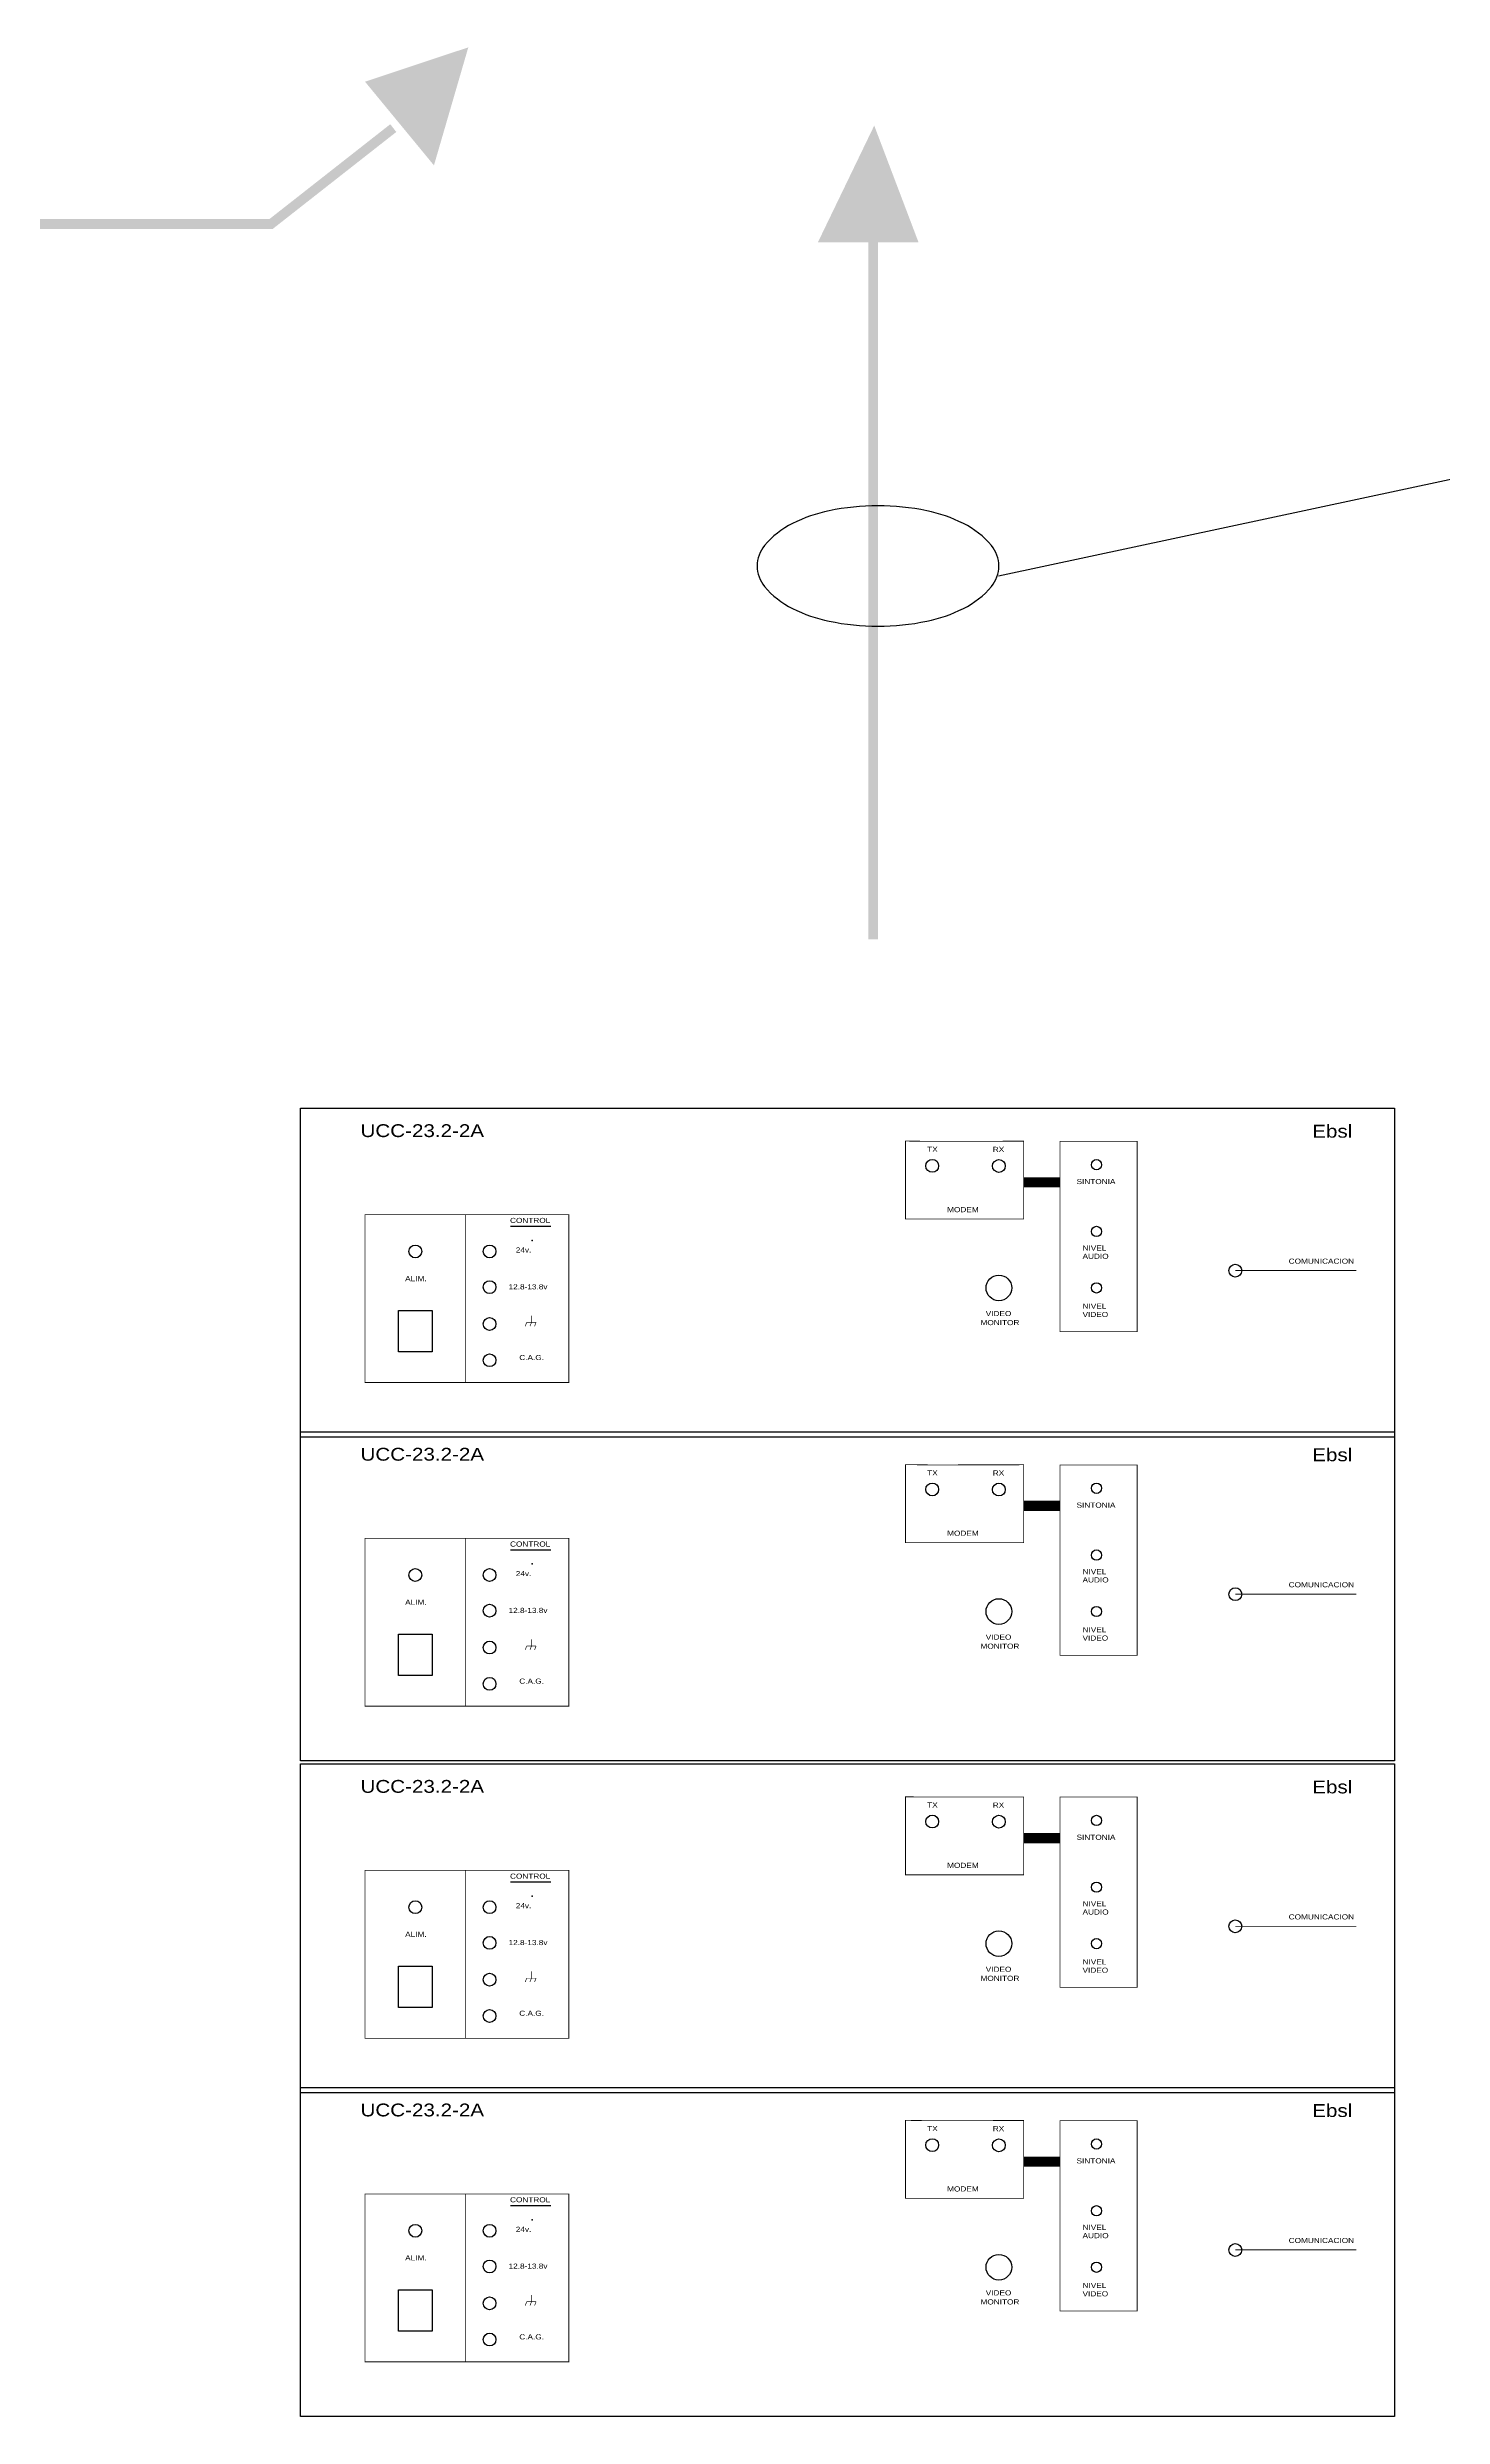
# Model space of a CAD drawing. Extents: x -1 to 35.1, y -17.3 to 19.
# Drawn here: x 8.71 to 15.9, y -17.31 to -5.11 of the extents above; entities that cross this region are included whole.
import ezdxf

# ---------------------------------------------------------------- set-up
doc = ezdxf.new("R2010")
doc.units = 0
doc.layers.get('0').update_dxf_attribs({"linetype": 'CONTINUOUS'})

# ---------------------------------------------------------------- blocks, each defined once
blk = doc.blocks.new('UCC232A')
at = {"color": 0}
for p, q in [((0.6635, 6.25), (4.9272, 6.25)), ((0.6635, 4.9674), (0.6635, 6.25)), ((4.9272, 6.25), (4.9272, 4.9674)), ((1.0462, 5.3001), (1.0462, 5.461)), ((1.0462, 5.461), (1.1767, 5.461)), ((1.1767, 5.461), (1.1767, 5.3001)), ((1.1767, 5.3001), (1.0462, 5.3001)), ((4.9272, 4.9674), (0.6635, 4.9674))]:
    blk.add_line(p, q, dxfattribs=at)
at = {"color": 0, "const_width": 0.003}
for points in [[(3.0219, 6.1217), (3.0219, 5.8176), (3.4824, 5.8176), (3.4824, 6.1213), (3.1253, 6.1207)], [(3.624, 6.1206), (3.9246, 6.1206), (3.9246, 5.379), (3.624, 5.379)], [(0.9156, 5.835), (0.9156, 5.1806), (1.3073, 5.1806), (1.3073, 5.835), (1.1136, 5.835)]]:
    blk.add_lwpolyline(points, close=True, dxfattribs=at)
at = {"color": 0}
for points, const_width in [([(3.4832, 5.9608), (3.624, 5.9608)], 0.04), ([(1.3073, 5.1806), (1.7098, 5.1806), (1.7098, 5.835), (1.3073, 5.835)], 0.003), ([(1.4813, 5.7895), (1.6404, 5.7895)], 0.005), ([(4.3072, 5.6172), (4.7782, 5.6172)], 0.003), ([(1.5396, 5.4002), (1.5456, 5.4149)], 0.0025), ([(1.5455, 5.4149), (1.5821, 5.4149)], 0.0025), ([(1.5582, 5.4002), (1.5641, 5.4149)], 0.0025), ([(1.564, 5.4149), (1.564, 5.4416)], 0.0025), ([(1.5762, 5.4002), (1.5821, 5.4149)], 0.0025)]:
    blk.add_lwpolyline(points, dxfattribs=dict(at, const_width=const_width))
for centre, radius in [((3.1259, 6.0252), 0.025), ((3.3856, 6.0247), 0.025), ((3.7661, 6.0297), 0.02), ((3.7661, 5.7695), 0.02), ((1.1114, 5.6915), 0.025), ((1.4008, 5.6915), 0.025), ((4.307, 5.6169), 0.025), ((1.4008, 5.5524), 0.025), ((3.3856, 5.5494), 0.05), ((3.7661, 5.5494), 0.02), ((1.4008, 5.4089), 0.025), ((1.4008, 5.2675), 0.025)]:
    blk.add_circle(centre, radius, dxfattribs=at)
blk.add_point((1.5667, 5.7348), dxfattribs=at)
at = {"color": 0, "width": 1.2}
for s, height, p in [('UCC-23.2-2A', 0.05, (0.8978, 6.1373)), ('Ebsl', 0.05, (4.6068, 6.1351)), ('TX', 0.02, (3.1062, 6.0798)), ('RX', 0.02, (3.3618, 6.0793)), ('SINTONIA', 0.02, (3.6883, 5.954)), ('CONTROL', 0.02, (1.4805, 5.8024)), ('MODEM', 0.02, (3.1839, 5.8446)), ('  24v.', 0.02, (1.485, 5.6872)), ('AUDIO', 0.02, (3.7117, 5.6626)), ('NIVEL', 0.02, (3.7117, 5.6949)), ('COMUNICACION', 0.02, (4.515, 5.6437)), ('ALIM.', 0.02, (1.0718, 5.5757)), ('12.8-13.8v', 0.02, (1.4748, 5.5437)), ('VIDEO', 0.02, (3.3344, 5.4396)), ('VIDEO', 0.02, (3.7117, 5.4359)), ('NIVEL', 0.02, (3.7117, 5.4683)), ('MONITOR', 0.02, (3.314, 5.4043)), ('C.A.G.', 0.02, (1.5165, 5.2681))]:
    blk.add_text(s, height=height, dxfattribs=at).set_placement(p)

msp = doc.modelspace()

# ---------------------------------------------------------------- linework, layer by layer
at = {"color": 0}
msp.add_line((13.612, -7.832), (17.954, -6.902), dxfattribs=at)
msp.add_lwpolyline([(12.991, -7.471, 0.050917), (12.74, -7.496, 0.064762), (12.551, -7.562, 0.104118), (12.407, -7.676, 0.17517), (12.369, -7.781, 0.17517), (12.407, -7.886, 0.104118), (12.551, -8, 0.064762), (12.74, -8.065, 0.050917), (12.991, -8.091, 0.050917), (13.243, -8.065, 0.064762), (13.431, -8, 0.104118), (13.576, -7.886, 0.17517), (13.614, -7.781, 0.17517), (13.576, -7.676, 0.104118), (13.431, -7.562, 0.064762), (13.243, -7.496, 0.050917)], format="xyb", close=True, dxfattribs=at)
for points in [[(10.349, -5.286), (10.704, -5.717), (10.881, -5.109)], [(12.682, -6.113), (13.2, -6.113), (12.972, -5.512)]]:
    msp.add_solid(points, dxfattribs=at)
for points in [[(9.856, -5.994), (9.874, -6.044), (10.479, -5.505), (10.51, -5.545)], [(4.472, -5.994), (4.472, -6.044), (9.856, -5.994), (9.874, -6.044)], [(12.941, -9.704), (12.991, -9.704), (12.941, -6.109), (12.991, -6.109)]]:
    msp.add_trace(points, dxfattribs=at)

# ---------------------------------------------------------------- block references
at = {"color": 0, "xscale": 1.321786905616141, "yscale": 1.321786905616141, "zscale": 1.321786905616141}
for p in [(9.139, -18.835), (9.139, -20.502), (9.139, -22.213), (9.139, -23.88)]:
    msp.add_blockref('UCC232A', p, dxfattribs=at)

doc.saveas('drawing.dxf')
